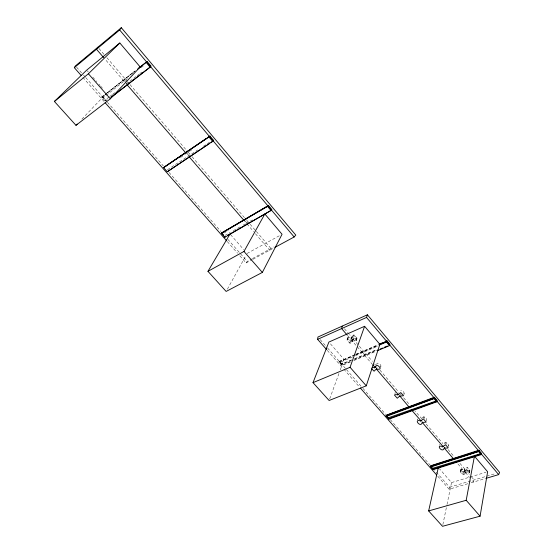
<?xml version="1.0" encoding="UTF-8"?>
<svg xmlns="http://www.w3.org/2000/svg" width="554" height="554" viewBox="0 0 554 554"><rect width="100%" height="100%" fill="white"/><g stroke="black" fill="none" stroke-linecap="round" stroke-linejoin="round"><path stroke-width="0.42" stroke-dasharray="2.77 2.08" d="M347.933 337.448L347.039 340.073L349.83 343.217L350.592 343.141L352.358 341.001L356.028 340.821L356.132 340.121L353.355 337.102L352.676 337.206L351.084 339.242L351.901 337.033L353.473 335.018M347.94 338.106L347.857 337.559M357.025 338.411L354.394 335.025M380.466 366.713C382.648 365.882 377.094 360.599 376.415 364.456M395.161 392.634L395.237 393.098M403.769 393.859C405.258 393.388 402.329 389.656 400.777 390.452M417.744 418.976L417.841 419.371M426.476 421.019C427.813 418.859 423.651 414.738 422.321 418.021M439.495 445.326L439.717 444.44M448.387 446.607C449.675 444.093 444.98 440.132 443.712 444.156M469.882 470.277L466.281 470.478L465.796 472.839L469.293 472.832L469.868 470.111L467.299 467.341L464.889 469.065M356.229 340.627L356.956 337.982M467.798 483.732L449.149 489.23L449.536 487.215L434.724 470.311M468.899 472.936L469.349 470.568M469.439 472.59L469.785 469.965M469.37 472.375L467.299 469.951L467.756 467.59M460.672 470.893C459.82 473.317 464.183 476.627 465.388 472.971C465.658 467.611 467.292 472.292 469.266 474.279M464.453 471.419L466.226 469.813L466.683 467.451M463.719 474.501L464.183 472.14L465.845 470.609M464.55 471.35L465.007 468.989M462.694 474.397L463.116 471.994L461.004 469.273L464.875 469.072L459.252 462.604M460.748 470.505L460.983 469.328L460.519 471.683L464.391 471.447L464.848 469.086L464.363 471.454L456.697 462.535M460.616 471.994L461.08 469.64M461.046 471.392L461.517 469.037M442.861 524.617L446.843 505.283M447.016 504.445L451.517 482.582L439.447 468.746M446.102 444.232L446.441 442.674M445.014 444.093L445.402 442.507M424.108 418.547L424.496 417.017M423.014 418.422L423.401 416.885M421.525 418.99L421.739 418.623L414.877 410.874M417.529 419.8L417.73 419.039M403.887 394.711L404.219 393.513M394.898 393.506L395.12 392.751M448.636 445.444L448.172 445.748M380.619 367.531L380.986 366.353M376.762 367.78L376.99 367.08M355.751 340.883L356.679 338.667M356.132 340.121L356.921 337.926M352.676 337.206L353.563 334.99M350.627 343.099L351.326 341.035M352.157 341.146L353.078 338.84L356.748 338.653M352.261 341.049L353.113 338.861L356.527 338.729M353.764 337.358L354.56 335.17M353.383 338.764L352.337 341.008M349.512 342.995L350.398 340.945M350.952 339.346C351.679 337.296 352.773 336.936 349.463 334.609M329.692 398.887L339.09 373.14M340.26 369.92L344.082 359.463L329.457 342.704M350.606 361.901L341.873 365.557L338.868 362.129L339.076 361.582L354.962 354.872M347.143 340.246L347.954 338.058L350.343 340.897M347.517 339.491L348.327 337.303L351.568 337.254L350.668 339.415L347.019 339.81M227.375 289.209L245.844 255.706M371.159 367.711L371.173 368.195M239.861 255.823L246.135 262.956L247.216 261.398L251.675 258.981M351.409 340.952L352.953 338.951M105.059 101.008L101.666 97.151L102.081 96.715L135.148 70.905M81.895 119.124L105.551 94.325M465.388 472.971L465.824 472.839L469.522 477.465M466.226 469.813L467.299 469.951M464.183 472.14L463.116 471.994M127.351 78.578L103.072 97.843L102.822 96.659L106.874 93.439M107.518 92.927L135.093 71.009M141.263 67.54L143.299 65.919M101.666 97.151L106.382 93.467M107.06 92.94L135.363 70.85M109.166 96.957L105.045 100.094L106.112 100.406L107.483 99.367M109.81 96.472L111.853 94.914M112.531 94.402L115.938 91.812M126.146 84.049L136.471 76.196M137.143 75.683L139.172 74.146M139.843 73.634L141.866 72.089M353.009 338.923L372.406 361.353M180.417 157.544L184.662 154.649M185.368 154.164L192.439 149.345M167.405 169.794L197.709 149.982M203.29 146.339L210.485 141.637M224.024 232.971L228.4 230.395M225.035 235.374L230.201 232.451M233.324 230.693L241.281 226.205M243.109 225.173L245.367 223.899M246.121 223.47L252.389 219.938M247.07 253.469L280.566 235.09M252.416 258.579L274.008 246.883M246.135 262.956L252.208 259.674M252.97 259.265L273.378 248.227M352.469 356.998L339.824 362.434L339.526 361.319L355.059 354.622M355.834 354.283L378.424 344.546M355.363 355.751L377.911 346.056M465.962 470.533L465.519 472.887M355.751 354.532L378.285 345.017M338.868 362.129L352.358 356.437M356.326 354.761L377.745 345.724M350.017 361.679L342.074 365.003L339.076 361.582M353.992 360.01L377.039 350.363M353.777 360.571L376 351.278M351.707 359.878L341.326 364.151L351.451 360.294M354.678 358.66L377.468 349.283M354.588 359.006L376.616 349.948M353.625 334.955L354.221 334.983M451.517 482.582L485.99 472.264M449.536 487.215L495.491 473.594M471.039 482.776L485.664 478.462M398.194 395.958L397.46 395.681M442.501 447.584L441.912 447.348M350.807 341.077L350.412 340.897M374.629 368.929L374.234 368.68M327.296 350.37L343.245 368.535M343.812 369.186L359.754 387.357M437.764 476.253L449.149 489.23M102.822 96.659L106.112 100.406M76.59 67.186L82.865 74.333M83.439 74.984L85.15 76.93M85.718 77.581L106.832 101.611M107.407 102.261L163.326 165.916M169.032 172.412L220.963 231.524M227.812 239.314L247.216 261.398M102.081 96.715L105.468 100.572M82.878 77.408L104.574 102.061M227.299 241.551L237.576 253.226M87.227 70.787L88.342 72.062M92.802 77.158L96.701 81.618M98.931 84.166L100.045 85.441M100.606 86.078L102.836 88.626M230.582 234.626L243.663 249.57M339.526 361.319L342.026 364.165M320.212 339.63L327.047 347.434M327.622 348.078L345.848 368.888M346.416 369.539L362.371 387.745M362.939 388.389L385.729 414.399M390.286 419.6L430.16 465.111M98.993 48.537L104.069 54.437M106.887 57.713L127.191 81.32M127.752 81.971L129.449 83.945M130.01 84.596L187.536 151.471M188.097 152.128L191.483 156.062M192.051 156.72L246.191 219.661M246.752 220.319L249.577 223.594M250.138 224.252L255.775 230.81M256.343 231.461L271.003 248.511L269.666 250.235L254.189 232.271M125.841 82.428L123.764 80.011L124.027 81.209L105.475 59.687M126.36 83.031L127.406 84.243M187.017 153.451L188.956 155.702M245.2 221.004L246.786 222.847M247.001 223.927L253.635 231.627M344.422 328.737L348.902 333.958M374.608 363.923L375.709 365.211M379.892 370.079L398.998 392.364M400.327 393.908L401.442 395.21M403.686 397.82L409.842 405.002M426.227 424.101L442.965 443.615M448.117 449.619L454.238 456.759M471.419 476.793L474.113 479.93L473.469 482.056L471.779 480.089M347.78 335.772L362.358 352.746L362.053 351.61L364.795 354.809L364.11 354.782L372.267 364.276"/><path stroke-width="0.83" d="M326.728 349.719L317.622 339.339L317.934 337.026L367.406 314.79L499.597 472.375L498.669 474.619L486.474 478.22M480.076 516.189L487.631 471.773L474.446 456.177L466.191 500.283L480.076 516.189L442.514 526.3L428.651 510.92L438.346 467.493M444.384 447.473L444.26 448.054L454.051 459.46L453.733 458.352M443.138 446.018L442.958 446.614L445.554 444.772L448.131 447.667L447.736 448.082L444.474 448.02M433.152 469.66L433.283 469.079L430.624 466.039L478.684 450.838L478.49 451.462L430.486 466.62L433.152 469.66L481.156 454.633L481.35 454.017L433.283 469.079M430.486 466.62L430.624 466.039M342.185 326.126L341.61 328.591L347.219 335.122M422.446 421.926L422.3 422.501L443.082 446.566M421.158 420.424L420.978 421.012L422.861 419.149L423.533 419.073L426.192 422.113L422.522 422.467M399.843 395.604L399.586 396.221L403.582 395.722L400.757 392.571L398.451 394.573M398.513 394.06L398.333 394.635L376.36 369.033L376.54 368.479M388.873 419.163L389.04 418.595L436.968 401.214L436.746 401.823L388.873 419.163L386.048 415.943L386.221 415.375L434.135 397.841L433.907 398.451L386.048 415.943M375.169 366.88C374.636 368.791 376.242 364.74 377.454 365.294C380.896 367.531 381.602 370.252 376.609 368.992M317.622 339.339L366.547 317.428L367.406 314.79M366.263 385.833L379.878 344.346L364.608 326.285L328.889 342.06L313.01 382.641L329.104 400.494L366.263 385.833L350.073 367.288L364.608 326.285M377.586 350.613L389.497 345.634L389.753 345.038M379.331 345.052L386.47 342.04L386.734 341.444L379.587 344.463M262.347 272.416L282.055 234.273L264.854 213.989L243.982 251.447L207.965 271.328L226.143 291.439L262.347 272.416L243.982 251.447M207.965 271.328L230.014 233.975M221.406 233.345L268.053 206.005L221.704 232.846L221.406 233.345L224.855 237.264L225.153 236.766M81.168 75.462L74.319 67.678L75.448 65.891L121.312 27.7L295.788 235.083L294.16 236.98L274.86 247.423M224.855 237.264L271.543 210.146L250.595 222.168M97.864 47.229L96.479 49.244L103.792 57.727M74.319 67.678L119.657 29.971L121.312 27.7M163.582 167.571L209.495 136.54L163.582 167.571L167.273 171.768L209.675 143.347M167.273 171.768L213.235 140.979L211.102 142.406M376.242 369.103L374.082 371.201L371.672 368.784M110.322 98.806L140.176 66.979L119.83 42.99L86.666 70.15L54.403 101.458L75.981 125.329L110.322 98.806L88.405 73.779L119.83 42.99M75.981 125.329L77.165 124.089M111.7 96.95L150.64 66.729L110.765 97.559M137.385 69.271L146.616 61.951L139.192 67.747M54.403 101.458L88.405 73.779M139.04 67.865L140.425 66.771M375.093 367.385L372.814 364.906M399.572 396.228L397.28 398.215L394.455 395.078L394.912 394.677L398.125 394.67M444.176 448.089C442.736 453.885 434.779 443.83 442.784 446.635M165.286 166.512L206.4 138.424M207.785 137.475L209.911 136.028L213.65 140.46L212.611 140.245M422.21 422.55C420.832 428.54 412.695 418.18 420.825 421.04M222.292 232.673L268.413 205.465L271.896 209.599L270.961 209.46M421.088 420.964L411.248 409.635M227.396 235.478L250.027 222.493M379.088 344.263L383.098 342.531M384.621 341.873L386.997 340.855L390.016 344.443L389.254 344.436M385.66 342.725L387.239 342.047L386.997 340.855M380.217 349.034L382.599 348.03M384.192 347.365L387.371 346.035M313.01 382.641L350.073 367.288M386.623 415.071L434.364 397.232L437.196 400.604L388.34 417.792M386.927 416.179L434.606 398.402L434.364 397.232M430.977 465.713L478.878 450.222L481.537 453.394L432.619 468.317M431.289 466.8L479.127 451.371L478.878 450.222M428.651 510.92L466.191 500.283M374.767 367.489L372.385 367.517M399.933 396.131L409.6 407.723L409.288 406.601M149.968 65.933L151.11 66.238L147.094 61.466L147.288 62.754M360.322 388.001L436.628 474.951M221.704 232.846L223.678 235.083M105.142 102.712L226.731 240.9M386.221 415.375L389.04 418.595M126.901 84.547L185.763 152.862M189.039 156.664L244.432 220.949M455.603 461.26L456.697 462.535M119.657 29.971L294.16 236.98M146.145 62.436L150.169 67.214M209.08 137.06L212.826 141.505M267.693 206.552L271.183 210.693M366.547 317.428L498.669 474.619M386.47 342.04L389.497 345.634M433.907 398.451L436.746 401.823M478.49 451.462L481.156 454.633M268.413 205.465L268.635 206.697M209.911 136.028L210.118 137.281"/></g></svg>
